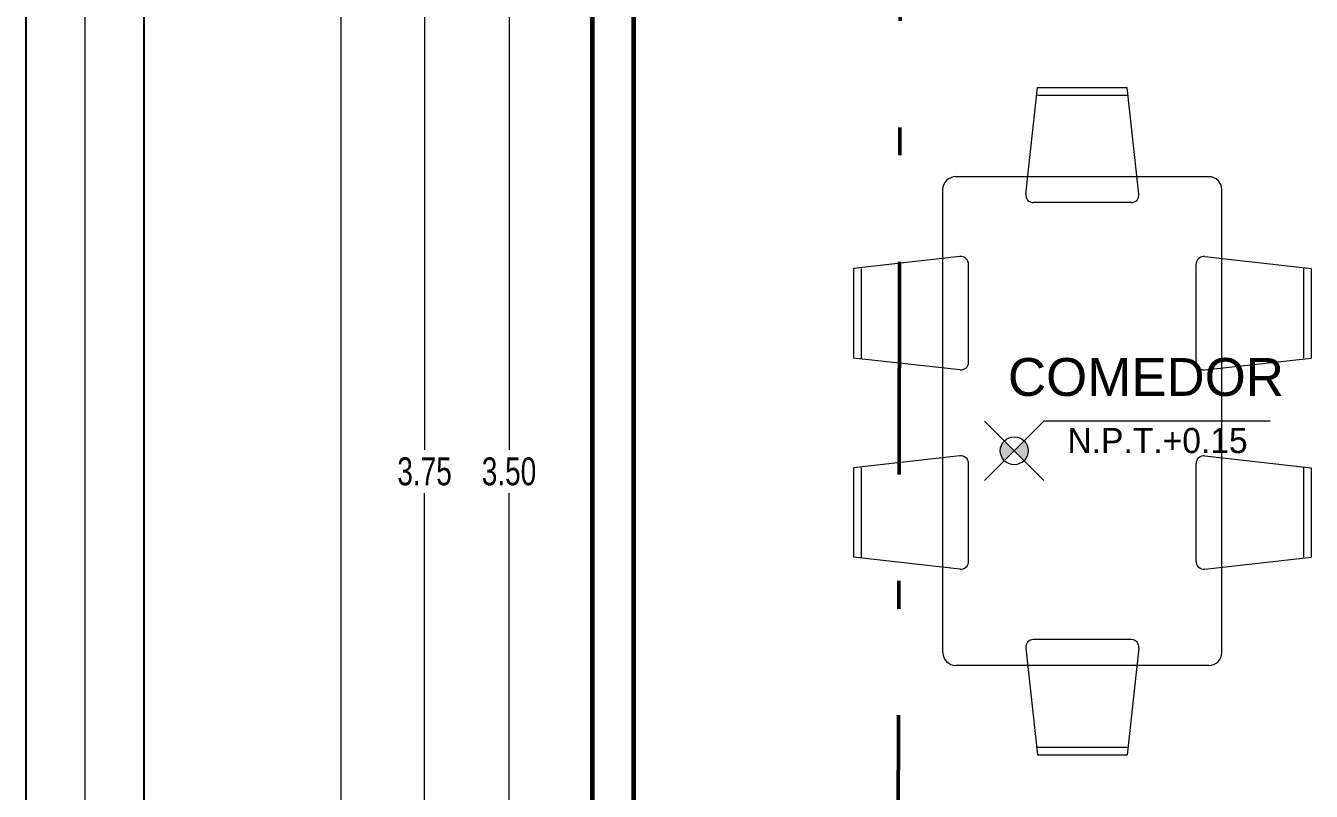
# Model space of a CAD drawing. Header units: millimetres. Extents: x 10612.9 to 10705, y -16533.4 to -16503.9.
# Drawn here: x 10612.887 to 10617.492, y -16511.749 to -16509.008 of the extents above; entities that cross this region are included whole.
import ezdxf
from ezdxf.enums import TextEntityAlignment as Align

# ---------------------------------------------------------------- set-up
doc = ezdxf.new("R2010")
doc.units = ezdxf.units.MM
doc.linetypes.add('DASHDOTX2', pattern=[50.8, 25.4, -12.7, 0, -12.7])
for name, color, linetype, lineweight in [('0.6', 252, 'Continuous', 50), ('p2', 53, 'Continuous', 20), ('P6', 255, 'Continuous', 20)]:
    doc.layers.add(name, color=color, linetype=linetype, lineweight=lineweight)
doc.styles.add('mahico', font='GOTHIC.TTF', dxfattribs={"width": 0.75})
doc.styles.add('stylus', font='stylu.ttf')
doc.styles.add('TEXTO PRINCIPAL', font='swissek.ttf', dxfattribs={"height": 0.15})
doc.dimstyles.new('Copia de 50 P', dxfattribs={"dimtxt": 0.1, "dimasz": 0.01, "dimexe": 0.065, "dimexo": 0.0625, "dimgap": 0.025, "dimtad": 1, "dimtih": 1, "dimtoh": 1, "dimzin": 0, "dimdsep": 46, "dimtxsty": 'mahico', "dimblk": 'pa cotas', "dimcen": 0.09, "dimdle": 0.3, "dimclrd": 256, "dimclre": 256, "dimclrt": 256, "dimadec": 0, "dimazin": 0, "dimtfac": 1, "dimtofl": 0, "dimtmove": 0, "dimatfit": 3, "dimfxl": 0.15, "dimfxlon": 1, "dimtolj": 1, "dimtzin": 0, "dimlwd": 5, "dimlwe": 5, "dimarcsym": 0})

# ---------------------------------------------------------------- blocks, each defined once
blk = doc.blocks.new('sgareghaergh')
at = {"color": 251, "lineweight": 18, "true_color": 0x636466}
for p, q in [((541185.7249, 9429896.841), (541185.7674, 9429897.223)), ((541185.7674, 9429897.223), (541186.0882, 9429897.223)), ((541186.1307, 9429896.841), (541186.0882, 9429897.223)), ((541185.7674, 9429897.1955), (541186.0882, 9429897.1955)), ((541186.3815, 9429896.9032), (541185.4706, 9429896.9032)), ((541185.4283, 9429895.1982), (541185.4275, 9429896.8595)), ((541186.4273, 9429895.199), (541186.4273, 9429896.8574)), ((541186.1033, 9429896.8105), (541185.7523, 9429896.8105)), ((541185.4895, 9429896.6169), (541185.1076, 9429896.5745)), ((541186.3661, 9429896.6169), (541186.748, 9429896.5745)), ((541185.1076, 9429896.5745), (541185.1076, 9429896.2537)), ((541185.1351, 9429896.5745), (541185.1351, 9429896.2537)), ((541185.5201, 9429896.2386), (541185.5201, 9429896.5896)), ((541186.3355, 9429896.2386), (541186.3355, 9429896.5896)), ((541186.7205, 9429896.5745), (541186.7205, 9429896.2537)), ((541186.748, 9429896.5745), (541186.748, 9429896.2537)), ((541185.4895, 9429896.2112), (541185.1076, 9429896.2537)), ((541186.3661, 9429896.2112), (541186.748, 9429896.2537)), ((541185.4895, 9429895.9036), (541185.1076, 9429895.8612)), ((541185.1076, 9429895.8612), (541185.1076, 9429895.5404)), ((541185.1351, 9429895.8612), (541185.1351, 9429895.5404)), ((541185.5201, 9429895.5253), (541185.5201, 9429895.8763)), ((541186.3355, 9429895.5253), (541186.3355, 9429895.8763)), ((541186.3661, 9429895.9036), (541186.748, 9429895.8612)), ((541186.7205, 9429895.8612), (541186.7205, 9429895.5404)), ((541186.748, 9429895.8612), (541186.748, 9429895.5404)), ((541185.4895, 9429895.4979), (541185.1076, 9429895.5404)), ((541186.3661, 9429895.4979), (541186.748, 9429895.5404)), ((541186.1033, 9429895.2459), (541185.7523, 9429895.2459)), ((541185.7249, 9429895.2153), (541185.7674, 9429894.8334)), ((541186.1307, 9429895.2153), (541186.0882, 9429894.8334)), ((541186.3815, 9429895.1531), (541185.4741, 9429895.1533)), ((541185.7674, 9429894.8609), (541186.0882, 9429894.8609)), ((541185.7674, 9429894.8334), (541186.0882, 9429894.8334))]:
    blk.add_line(p, q, dxfattribs=at)
for centre, radius, start, end in [((541185.4748, 9429896.856), 0.0474, 90.7914, 178.7944), ((541186.3815, 9429896.8574), 0.0458, 0, 90), ((541185.7523, 9429896.838), 0.0275, 173.6598, 270), ((541186.1033, 9429896.838), 0.0275, 270, 6.3402), ((541185.4926, 9429896.5896), 0.0275, 0, 96.3402), ((541186.363, 9429896.5896), 0.0275, 83.6598, 180), ((541185.4926, 9429896.2386), 0.0275, 263.6598, 0), ((541186.363, 9429896.2386), 0.0275, 180, 276.3402), ((541185.4926, 9429895.8763), 0.0275, 0, 96.3402), ((541186.363, 9429895.8763), 0.0275, 83.6598, 180), ((541185.4926, 9429895.5253), 0.0275, 263.6598, 0), ((541186.363, 9429895.5253), 0.0275, 180, 276.3402), ((541185.7523, 9429895.2184), 0.0275, 90, 186.3402), ((541186.1033, 9429895.2184), 0.0275, 353.6598, 90), ((541185.4741, 9429895.1992), 0.0458, 180, 270), ((541186.3815, 9429895.199), 0.0458, 270, 0)]:
    blk.add_arc(centre, radius, start, end, dxfattribs=at)
blk = doc.blocks.new('A$C25241A85')
at = {"layer": 'p2', "lineweight": 9}
h = blk.add_hatch(color=256, dxfattribs=at)
h.paths.add_polyline_path([(0.0707, 0.1414, 0.198912), (0.0561, 0.1061, 0.198912), (0.0707, 0.0707), (0.1061, 0.1061)])
h.paths.add_polyline_path([(0.1061, 0.1061), (0.1414, 0.0707, 0.198912), (0.1561, 0.1061, 0.198912), (0.1414, 0.1414)])
at = {"layer": 'p2'}
blk.add_line((0.2121, 0), (0, 0.2121), dxfattribs=at)
blk.add_lwpolyline([(1.0236, 0.2121), (0.2121, 0.2121), (0, 0)], dxfattribs=at)
blk.add_circle((0.1061, 0.1061), 0.05, dxfattribs=at)
blk = doc.blocks.new('HTRHTRHTR')
for p, q in [((3391.875, 437.54), (3391.875, -165.782)), ((3400.569, -157.089), (3400.569, 428.847))]:
    blk.add_line(p, q)
at = {"layer": 'P6', "color": 7}
blk.add_line((3396.222, -161.435), (3396.222, 433.193), dxfattribs=at)
blk = doc.blocks.new('hjygfvdc')
at = {"layer": '0.6', "linetype": 'DASHDOTX2', "ltscale": 0.03}
blk.add_line((3030.3432, 68.8445), (3030.3974, 92.8394), dxfattribs=at)
blk = doc.blocks.new('pa cotas')
h = blk.add_hatch(color=256)
h.paths.add_polyline_path([(2.38, 3.09), (-3.09, -2.38), (-2.38, -3.09)])
h.paths.add_polyline_path([(3.09, 2.38), (2.38, 3.09), (-2.38, -3.09)])
blk.add_line((-2.38, -3.09), (2.38, 3.09))
blk.add_lwpolyline([(3.09, 2.38), (2.38, 3.09), (-3.09, -2.38), (-2.38, -3.09)], close=True)
blk = doc.blocks.new('*D659')
at = {"lineweight": 5, "transparency": 16777216}
for p, q in [((10599.7027, -16552.1931), (10599.4877, -16552.1931)), ((10599.5527, -16552.2031), (10599.5527, -16562.1156)), ((10599.5527, -16572.1831), (10599.5527, -16562.2706)), ((10599.5527, -16572.1931), (10599.4877, -16572.1931))]:
    blk.add_line(p, q, dxfattribs=at)
at = {"layer": 'Defpoints', "color": 0, "transparency": 16777216}
for p in [(10600.4527, -16552.1931), (10599.5527, -16572.1931), (10599.5527, -16572.1931)]:
    blk.add_point(p, dxfattribs=at)
at = {"lineweight": 5, "transparency": 16777216, "xscale": 0.01, "yscale": 0.01, "zscale": 0.01}
for p, rotation in [((10599.5527, -16552.1931), 90), ((10599.5527, -16572.1931), 270)]:
    blk.add_blockref('pa cotas', p, dxfattribs=dict(at, rotation=rotation))
at = {"transparency": 16777216, "insert": (10599.5527, -16562.1931), "char_height": 0.1, "attachment_point": 5, "style": 'mahico'}
blk.add_mtext('\\A1;20.00', dxfattribs=at)
blk = doc.blocks.new('*D684')
at = {"lineweight": 5, "transparency": 16777216}
for p, q in [((10600.0027, -16554.2181), (10599.7877, -16554.2181)), ((10599.8527, -16554.2281), (10599.8527, -16556.0156)), ((10599.8527, -16557.9581), (10599.8527, -16556.1706)), ((10600.0027, -16557.9681), (10599.7877, -16557.9681))]:
    blk.add_line(p, q, dxfattribs=at)
at = {"layer": 'Defpoints', "color": 0, "transparency": 16777216}
for p in [(10600.4527, -16554.2181), (10599.8527, -16557.9681), (10600.4527, -16557.9681)]:
    blk.add_point(p, dxfattribs=at)
at = {"lineweight": 5, "transparency": 16777216, "xscale": 0.01, "yscale": 0.01, "zscale": 0.01}
for p, rotation in [((10599.8527, -16554.2181), 90), ((10599.8527, -16557.9681), 270)]:
    blk.add_blockref('pa cotas', p, dxfattribs=dict(at, rotation=rotation))
at = {"transparency": 16777216, "insert": (10599.8527, -16556.0931), "char_height": 0.1, "attachment_point": 5, "style": 'mahico'}
blk.add_mtext('\\A1;3.75', dxfattribs=at)
blk = doc.blocks.new('*D891')
at = {"lineweight": 5, "transparency": 16777216}
for p, q in [((10614.7681, -16508.8543), (10614.5531, -16508.8543)), ((10614.6181, -16508.8643), (10614.6181, -16510.5268)), ((10614.6181, -16512.3443), (10614.6181, -16510.6818)), ((10614.7681, -16512.3543), (10614.5531, -16512.3543))]:
    blk.add_line(p, q, dxfattribs=at)
at = {"layer": 'Defpoints', "color": 0, "transparency": 16777216}
for p in [(10615.0656, -16508.8543), (10614.6181, -16512.3543), (10615.0656, -16512.3543)]:
    blk.add_point(p, dxfattribs=at)
at = {"lineweight": 5, "transparency": 16777216, "xscale": 0.01, "yscale": 0.01, "zscale": 0.01}
for p, rotation in [((10614.6181, -16508.8543), 90), ((10614.6181, -16512.3543), 270)]:
    blk.add_blockref('pa cotas', p, dxfattribs=dict(at, rotation=rotation))
at = {"transparency": 16777216, "insert": (10614.6181, -16510.6043), "char_height": 0.1, "attachment_point": 5, "style": 'mahico'}
blk.add_mtext('\\A1;3.50', dxfattribs=at)
blk = doc.blocks.new('fdvfvfdvdf')
dim = blk.add_linear_dim(base=(10599.5527, -16572.1931), p1=(10600.4527, -16552.1931), p2=(10599.5527, -16572.1931), angle=270, dimstyle='Copia de 50 P')
dim.commit()
dim.dimension.update_dxf_attribs({"geometry": '*D659', "text_midpoint": (10599.5527, -16562.1931)})
dim = blk.add_linear_dim(base=(10599.8527, -16557.9681), p1=(10600.4527, -16554.2181), p2=(10600.4527, -16557.9681), angle=270, dimstyle='Copia de 50 P', override={"dimtmove": 1})
dim.commit()
dim.dimension.update_dxf_attribs({"geometry": '*D684', "text_midpoint": (10599.8527, -16556.0931)})

msp = doc.modelspace()

# ---------------------------------------------------------------- linework, layer by layer
msp.add_line((10614.9156, -16506.7043), (10614.9156, -16526.7043))
at = {"lineweight": 60}
msp.add_lwpolyline([(10614.9156, -16515.0543), (10615.2156, -16515.0543), (10615.2156, -16512.3543), (10615.0656, -16512.3543), (10615.0656, -16508.8543), (10615.6656, -16508.8543), (10615.6656, -16508.6043), (10615.0656, -16508.6043), (10615.0656, -16508.2543), (10614.9156, -16508.2543)], close=True, dxfattribs=at)

# ---------------------------------------------------------------- block references
at = {"color": 251, "lineweight": 60, "xscale": 0.04888415461454044, "yscale": 0.04888415461454044, "zscale": 0.04888415461454044}
msp.add_blockref('HTRHTRHTR', (10447.0777, -16525.2587), dxfattribs=at)
at = {"lineweight": 70}
msp.add_blockref('hjygfvdc', (7585.632, -16597.3236), dxfattribs=at)
for name, p in [('fdvfvfdvdf', (14.4628, 45.4888)), ('sgareghaergh', (-530569.2558, -9446406.4519)), ('A$C25241A85', (10616.3219, -16510.6362))]:
    msp.add_blockref(name, p)

# ---------------------------------------------------------------- texts
at = {"style": 'TEXTO PRINCIPAL'}
msp.add_text('COMEDOR', height=0.13558, dxfattribs=at).set_placement((10616.8999, -16510.2657), align=Align.MIDDLE)
at = {"style": 'stylus'}
msp.add_text('N.P.T.+0.15', height=0.09, dxfattribs=at).set_placement((10616.9415, -16510.4933), align=Align.MIDDLE_CENTER)

# ---------------------------------------------------------------- dimensions: what is measured, and where the dimension line sits
dim = msp.add_linear_dim(base=(10614.6181, -16512.3543), p1=(10615.0656, -16508.8543), p2=(10615.0656, -16512.3543), angle=90, dimstyle='Copia de 50 P', override={"dimtmove": 1})
dim.commit()
dim.dimension.update_dxf_attribs({"geometry": '*D891', "text_midpoint": (10614.6181, -16510.6043)})

doc.saveas('drawing.dxf')
